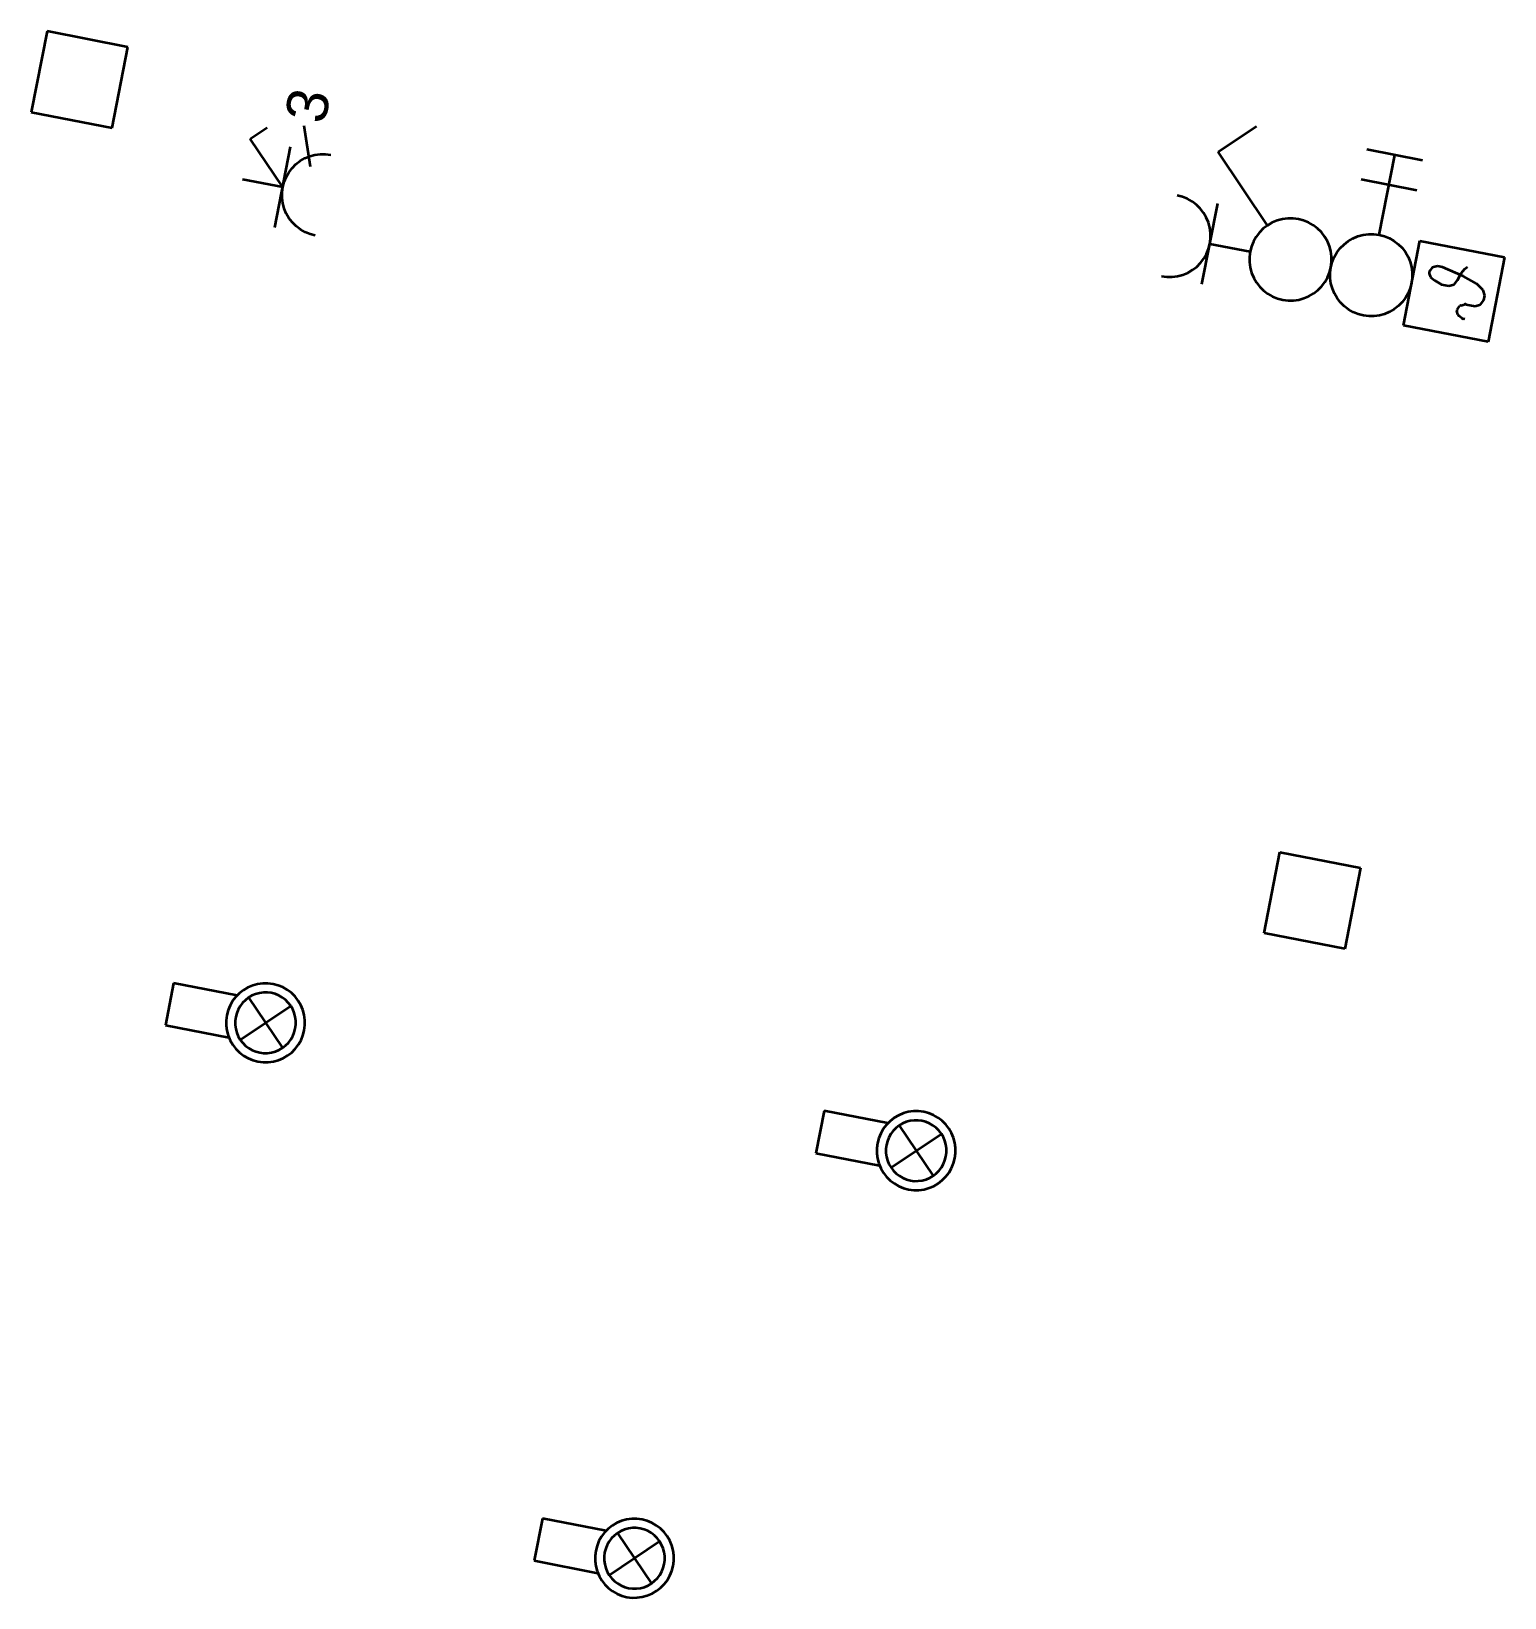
# Model space of a CAD drawing. Extents: x 800 to 1481, y 55 to 490.
# Drawn here: x 1300.24 to 1336.07, y 374.92 to 413.01 of the extents above; entities that cross this region are included whole.
import ezdxf

# ---------------------------------------------------------------- set-up
doc = ezdxf.new("R2010")
doc.units = 0
doc.layers.get('0').update_dxf_attribs({"lineweight": 18})
doc.layers.add('E_Licht', color=7, linetype='Continuous', lineweight=35, true_color=0x0080ff)
doc.layers.add('E_RTH', color=5, linetype='Continuous', lineweight=35, true_color=0x0000ff)
doc.styles.get("Standard").update_dxf_attribs({"font": 'arial.ttf'})

# ---------------------------------------------------------------- blocks, each defined once
blk = doc.blocks.new('Abzweigdose quadratisch (multi) UP-A0Q9B2XXAY', base_point=(1330.215, 390.701))
at = {"color": 0, "lineweight": -2}
for p, q in [((1330.215, 391.083), (1330.598, 393.046)), ((1330.598, 393.046), (1332.561, 392.664)), ((1332.561, 392.664), (1332.178, 390.701)), ((1332.178, 390.701), (1330.215, 391.083))]:
    blk.add_line(p, q, dxfattribs=at)
blk = doc.blocks.new('Temperaturmelder_ UP-A0Q9B2Y3AY', base_point=(1333.604, 405.456))
at = {"color": 0, "linetype": 'ByBlock', "lineweight": -2, "ltscale": 0.35}
for p, q in [((1333.604, 405.858), (1334.005, 407.919)), ((1334.005, 407.919), (1336.066, 407.518)), ((1334.247, 407.188), (1334.241, 407.18)), ((1334.305, 407.265), (1334.247, 407.188)), ((1334.435, 407.301), (1334.305, 407.265)), ((1334.553, 407.278), (1334.435, 407.301)), ((1335.06, 407.057), (1334.553, 407.278)), ((1335.012, 407.127), (1335.094, 407.233)), ((1335.094, 407.233), (1335.164, 407.281)), ((1336.066, 407.518), (1335.665, 405.456)), ((1334.232, 407.152), (1334.231, 407.142)), ((1334.231, 407.142), (1334.232, 407.132)), ((1334.233, 407.162), (1334.232, 407.152)), ((1334.232, 407.132), (1334.234, 407.122)), ((1334.237, 407.171), (1334.233, 407.162)), ((1334.234, 407.122), (1334.26, 407.029)), ((1334.241, 407.18), (1334.237, 407.171)), ((1334.26, 407.029), (1334.366, 406.947)), ((1334.366, 406.947), (1334.531, 406.854)), ((1334.531, 406.854), (1334.708, 406.82)), ((1334.708, 406.82), (1334.837, 406.856)), ((1334.837, 406.856), (1334.919, 406.962)), ((1334.919, 406.962), (1335.012, 407.127)), ((1335.39, 406.87), (1335.06, 407.057)), ((1335.544, 406.718), (1335.39, 406.87)), ((1335.475, 406.365), (1335.557, 406.471)), ((1335.58, 406.589), (1335.544, 406.718)), ((1335.557, 406.471), (1335.58, 406.589)), ((1334.905, 406.227), (1334.904, 406.22)), ((1334.904, 406.22), (1334.905, 406.212)), ((1334.906, 406.235), (1334.905, 406.227)), ((1334.905, 406.212), (1334.907, 406.205)), ((1334.909, 406.242), (1334.906, 406.235)), ((1334.93, 406.121), (1334.907, 406.205)), ((1334.912, 406.248), (1334.909, 406.242)), ((1334.916, 406.255), (1334.912, 406.248)), ((1334.916, 406.255), (1334.969, 406.324)), ((1334.93, 406.121), (1334.932, 406.114)), ((1334.932, 406.114), (1334.936, 406.108)), ((1334.936, 406.108), (1334.94, 406.102)), ((1334.94, 406.102), (1334.944, 406.096)), ((1334.944, 406.096), (1334.95, 406.092)), ((1335.027, 406.032), (1334.95, 406.092)), ((1334.974, 406.329), (1334.969, 406.324)), ((1334.98, 406.334), (1334.974, 406.329)), ((1334.986, 406.338), (1334.98, 406.334)), ((1334.992, 406.341), (1334.986, 406.338)), ((1334.999, 406.344), (1334.992, 406.341)), ((1334.999, 406.344), (1335.093, 406.37)), ((1335.102, 406.372), (1335.093, 406.37)), ((1335.11, 406.372), (1335.102, 406.372)), ((1335.119, 406.372), (1335.11, 406.372)), ((1335.127, 406.371), (1335.119, 406.372)), ((1335.127, 406.371), (1335.346, 406.329)), ((1335.346, 406.329), (1335.475, 406.365)), ((1335.665, 405.456), (1333.604, 405.858)), ((1335.027, 406.032), (1335.034, 406.027)), ((1335.034, 406.027), (1335.042, 406.023)), ((1335.042, 406.023), (1335.05, 406.02)), ((1335.05, 406.02), (1335.059, 406.018)), ((1335.1, 406.01), (1335.059, 406.018))]:
    blk.add_line(p, q, dxfattribs=at)
blk = doc.blocks.new('Storentaster_ UP-A0Q9B2Y5AY', base_point=(1331.825, 406.082))
at = {"color": 0, "lineweight": -2}
for p, q in [((1334.069, 409.869), (1332.715, 410.133)), ((1333.014, 408.062), (1333.392, 410.001)), ((1333.927, 409.142), (1332.573, 409.406)), ((1332.264, 407.909), (1332.377, 407.975)), ((1332.377, 407.975), (1332.498, 408.026)), ((1332.498, 408.026), (1332.624, 408.06)), ((1332.624, 408.06), (1332.753, 408.078)), ((1332.753, 408.078), (1332.884, 408.078)), ((1332.884, 408.078), (1333.014, 408.062)), ((1333.014, 408.062), (1333.141, 408.028)), ((1333.141, 408.028), (1333.262, 407.979)), ((1333.262, 407.979), (1333.375, 407.914)), ((1331.924, 407.519), (1331.989, 407.632)), ((1331.989, 407.632), (1332.068, 407.736)), ((1332.068, 407.736), (1332.16, 407.829)), ((1332.16, 407.829), (1332.264, 407.909)), ((1333.375, 407.914), (1333.479, 407.834)), ((1333.479, 407.834), (1333.572, 407.742)), ((1333.572, 407.742), (1333.652, 407.639)), ((1333.652, 407.639), (1333.718, 407.526)), ((1331.825, 407.141), (1331.841, 407.271)), ((1331.841, 407.271), (1331.875, 407.398)), ((1331.875, 407.398), (1331.924, 407.519)), ((1333.718, 407.526), (1333.768, 407.405)), ((1333.768, 407.405), (1333.803, 407.279)), ((1333.803, 407.279), (1333.82, 407.149)), ((1331.825, 407.011), (1331.825, 407.141)), ((1331.843, 406.881), (1331.825, 407.011)), ((1331.877, 406.755), (1331.843, 406.881)), ((1333.804, 406.889), (1333.771, 406.762)), ((1333.821, 407.018), (1333.804, 406.889)), ((1333.82, 407.149), (1333.821, 407.018)), ((1331.928, 406.634), (1331.877, 406.755)), ((1331.993, 406.521), (1331.928, 406.634)), ((1332.074, 406.418), (1331.993, 406.521)), ((1333.656, 406.528), (1333.577, 406.424)), ((1333.721, 406.641), (1333.656, 406.528)), ((1333.771, 406.762), (1333.721, 406.641)), ((1332.166, 406.326), (1332.074, 406.418)), ((1332.27, 406.246), (1332.166, 406.326)), ((1332.384, 406.181), (1332.27, 406.246)), ((1332.505, 406.132), (1332.384, 406.181)), ((1332.632, 406.098), (1332.505, 406.132)), ((1332.761, 406.082), (1332.632, 406.098)), ((1332.892, 406.082), (1332.761, 406.082)), ((1333.022, 406.1), (1332.892, 406.082)), ((1333.148, 406.134), (1333.022, 406.1)), ((1333.269, 406.185), (1333.148, 406.134)), ((1333.382, 406.251), (1333.269, 406.185)), ((1333.485, 406.331), (1333.382, 406.251)), ((1333.577, 406.424), (1333.485, 406.331))]:
    blk.add_line(p, q, dxfattribs=at)
blk = doc.blocks.new('Schalter_ Schema 0_ UP-A0Q9B2Y7AY', base_point=(1329.099, 406.464))
at = {"color": 0, "linetype": 'ByBlock', "lineweight": -2, "ltscale": 0.35}
for p, q in [((1329.099, 410.076), (1330.034, 410.706)), ((1330.301, 408.292), (1329.099, 410.076)), ((1330.414, 408.358), (1330.301, 408.292)), ((1330.535, 408.408), (1330.414, 408.358)), ((1330.661, 408.442), (1330.535, 408.408)), ((1330.79, 408.46), (1330.661, 408.442)), ((1330.921, 408.461), (1330.79, 408.46)), ((1331.051, 408.444), (1330.921, 408.461)), ((1331.177, 408.411), (1331.051, 408.444)), ((1331.298, 408.361), (1331.177, 408.411)), ((1331.412, 408.296), (1331.298, 408.361)), ((1330.026, 408.015), (1329.961, 407.901)), ((1330.105, 408.119), (1330.026, 408.015)), ((1330.197, 408.212), (1330.105, 408.119)), ((1330.301, 408.292), (1330.197, 408.212)), ((1331.516, 408.217), (1331.412, 408.296)), ((1331.609, 408.125), (1331.516, 408.217)), ((1331.689, 408.021), (1331.609, 408.125)), ((1331.755, 407.908), (1331.689, 408.021)), ((1329.878, 407.654), (1329.862, 407.524)), ((1329.912, 407.78), (1329.878, 407.654)), ((1329.961, 407.901), (1329.912, 407.78)), ((1331.805, 407.788), (1331.755, 407.908)), ((1331.84, 407.661), (1331.805, 407.788)), ((1331.857, 407.532), (1331.84, 407.661)), ((1329.862, 407.524), (1329.862, 407.393)), ((1329.862, 407.393), (1329.88, 407.264)), ((1329.88, 407.264), (1329.914, 407.137)), ((1331.808, 407.145), (1331.841, 407.271)), ((1331.841, 407.271), (1331.858, 407.401)), ((1331.858, 407.401), (1331.857, 407.532)), ((1329.914, 407.137), (1329.965, 407.017)), ((1329.965, 407.017), (1330.03, 406.904)), ((1330.03, 406.904), (1330.11, 406.8)), ((1331.614, 406.806), (1331.693, 406.91)), ((1331.693, 406.91), (1331.758, 407.024)), ((1331.758, 407.024), (1331.808, 407.145)), ((1330.11, 406.8), (1330.203, 406.708)), ((1330.203, 406.708), (1330.307, 406.629)), ((1330.307, 406.629), (1330.421, 406.564)), ((1330.421, 406.564), (1330.542, 406.514)), ((1330.542, 406.514), (1330.668, 406.481)), ((1330.668, 406.481), (1330.798, 406.464)), ((1330.798, 406.464), (1330.929, 406.465)), ((1330.929, 406.465), (1331.059, 406.482)), ((1331.059, 406.482), (1331.185, 406.517)), ((1331.185, 406.517), (1331.305, 406.567)), ((1331.305, 406.567), (1331.419, 406.633)), ((1331.419, 406.633), (1331.522, 406.713)), ((1331.522, 406.713), (1331.614, 406.806))]:
    blk.add_line(p, q, dxfattribs=at)
blk = doc.blocks.new('Steckdose T13_ UP-A0Q9B2Y9AY', base_point=(1327.724, 406.863))
at = {"color": 0, "linetype": 'ByBlock', "lineweight": -2, "ltscale": 0.35}
for p, q in [((1328.233, 408.984), (1328.106, 409.018)), ((1328.354, 408.935), (1328.233, 408.984)), ((1328.467, 408.87), (1328.354, 408.935)), ((1328.571, 408.791), (1328.467, 408.87)), ((1328.664, 408.699), (1328.571, 408.791)), ((1328.705, 406.863), (1329.088, 408.827)), ((1328.744, 408.595), (1328.664, 408.699)), ((1328.81, 408.482), (1328.744, 408.595)), ((1328.861, 408.361), (1328.81, 408.482)), ((1328.895, 408.235), (1328.861, 408.361)), ((1328.913, 408.106), (1328.895, 408.235)), ((1328.897, 407.845), (1328.913, 407.975)), ((1328.913, 407.975), (1328.913, 408.106)), ((1328.749, 407.484), (1328.814, 407.597)), ((1328.814, 407.597), (1328.863, 407.718)), ((1328.863, 407.718), (1328.897, 407.845)), ((1328.897, 407.845), (1329.878, 407.654)), ((1328.361, 407.141), (1328.474, 407.207)), ((1328.474, 407.207), (1328.577, 407.287)), ((1328.577, 407.287), (1328.669, 407.38)), ((1328.669, 407.38), (1328.749, 407.484)), ((1327.724, 407.055), (1327.854, 407.038)), ((1327.854, 407.038), (1327.984, 407.039)), ((1327.984, 407.039), (1328.114, 407.056)), ((1328.114, 407.056), (1328.24, 407.091)), ((1328.24, 407.091), (1328.361, 407.141))]:
    blk.add_line(p, q, dxfattribs=at)
blk = doc.blocks.new('Steckdose T13_ UP_ 3-fach_ geschaltet-A0Q9B2YBAY', base_point=(1305.371, 408.046))
at = {"color": 0, "linetype": 'ByBlock', "lineweight": -2, "ltscale": 0.35}
for p, q in [((1305.562, 410.392), (1305.978, 410.672)), ((1307.029, 409.716), (1306.878, 410.708)), ((1306.353, 409.219), (1305.562, 410.392)), ((1306.161, 408.238), (1306.544, 410.201)), ((1306.672, 409.777), (1306.775, 409.857)), ((1306.775, 409.857), (1306.888, 409.923)), ((1306.888, 409.923), (1307.009, 409.974)), ((1307.009, 409.974), (1307.135, 410.008)), ((1307.135, 410.008), (1307.265, 410.026)), ((1307.265, 410.026), (1307.396, 410.026)), ((1307.396, 410.026), (1307.525, 410.01)), ((1306.436, 409.467), (1306.501, 409.58)), ((1306.501, 409.58), (1306.58, 409.684)), ((1306.58, 409.684), (1306.672, 409.777)), ((1306.353, 409.219), (1305.371, 409.41)), ((1306.336, 409.089), (1306.353, 409.219)), ((1306.353, 409.219), (1306.386, 409.346)), ((1306.386, 409.346), (1306.436, 409.467)), ((1306.337, 408.959), (1306.336, 409.089)), ((1306.354, 408.829), (1306.337, 408.959)), ((1306.389, 408.703), (1306.354, 408.829)), ((1306.439, 408.582), (1306.389, 408.703)), ((1306.505, 408.469), (1306.439, 408.582)), ((1306.585, 408.366), (1306.505, 408.469)), ((1306.678, 408.274), (1306.585, 408.366)), ((1306.782, 408.194), (1306.678, 408.274)), ((1306.895, 408.129), (1306.782, 408.194)), ((1307.017, 408.08), (1306.895, 408.129)), ((1307.143, 408.046), (1307.017, 408.08))]:
    blk.add_line(p, q, dxfattribs=at)
at = {"color": 0, "linetype": 'ByBlock', "lineweight": -2, "ltscale": 0.35, "insert": (1306.392, 410.922), "char_height": 1, "attachment_point": 1, "rotation": 78.9744}
blk.add_mtext('{\\fArial;3}', dxfattribs=at)
blk = doc.blocks.new('Abzweigdose quadratisch (multi) UP-A0Q9B3K3AY', base_point=(1300.239, 410.664))
at = {"color": 0, "lineweight": -2}
for p, q in [((1300.622, 413.01), (1300.239, 411.047)), ((1302.585, 412.628), (1300.622, 413.01)), ((1302.202, 410.664), (1302.585, 412.628)), ((1300.239, 411.047), (1302.202, 410.664))]:
    blk.add_line(p, q, dxfattribs=at)
blk = doc.blocks.new('LED-Deckenleuchte mit Trafotunnel-A0Q9B3VVAY', base_point=(1319.32, 384.831))
at = {"color": 0, "linetype": 'ByBlock', "lineweight": -2, "ltscale": 0.35}
for p, q in [((1319.52, 386.758), (1319.32, 385.732)), ((1321.065, 386.456), (1319.52, 386.758)), ((1321.328, 386.649), (1321.22, 386.586)), ((1321.444, 386.698), (1321.328, 386.649)), ((1321.565, 386.731), (1321.444, 386.698)), ((1321.69, 386.748), (1321.565, 386.731)), ((1321.815, 386.748), (1321.69, 386.748)), ((1321.94, 386.732), (1321.815, 386.748)), ((1322.061, 386.7), (1321.94, 386.732)), ((1322.178, 386.652), (1322.061, 386.7)), ((1322.287, 386.59), (1322.178, 386.652)), ((1320.956, 386.32), (1320.893, 386.211)), ((1321.032, 386.42), (1320.956, 386.32)), ((1321.12, 386.509), (1321.032, 386.42)), ((1321.22, 386.586), (1321.12, 386.509)), ((1321.199, 386.274), (1321.141, 386.198)), ((1321.267, 386.343), (1321.199, 386.274)), ((1321.343, 386.402), (1321.267, 386.343)), ((1321.427, 386.451), (1321.343, 386.402)), ((1321.343, 386.402), (1322.169, 385.177)), ((1321.516, 386.488), (1321.427, 386.451)), ((1321.609, 386.513), (1321.516, 386.488)), ((1321.705, 386.526), (1321.609, 386.513)), ((1321.802, 386.527), (1321.705, 386.526)), ((1321.897, 386.515), (1321.802, 386.527)), ((1321.991, 386.49), (1321.897, 386.515)), ((1322.08, 386.453), (1321.991, 386.49)), ((1322.164, 386.405), (1322.08, 386.453)), ((1322.241, 386.347), (1322.164, 386.405)), ((1322.31, 386.279), (1322.241, 386.347)), ((1322.387, 386.514), (1322.287, 386.59)), ((1322.369, 386.202), (1322.31, 386.279)), ((1322.476, 386.426), (1322.387, 386.514)), ((1322.553, 386.326), (1322.476, 386.426)), ((1322.616, 386.218), (1322.553, 386.326)), ((1320.814, 385.973), (1320.798, 385.849)), ((1320.846, 386.095), (1320.814, 385.973)), ((1320.893, 386.211), (1320.846, 386.095)), ((1321.031, 385.931), (1321.019, 385.835)), ((1321.056, 386.024), (1321.031, 385.931)), ((1321.093, 386.114), (1321.056, 386.024)), ((1321.141, 386.198), (1321.093, 386.114)), ((1321.144, 385.377), (1322.369, 386.202)), ((1322.417, 386.119), (1322.369, 386.202)), ((1322.455, 386.03), (1322.417, 386.119)), ((1322.48, 385.936), (1322.455, 386.03)), ((1322.493, 385.841), (1322.48, 385.936)), ((1322.664, 386.102), (1322.616, 386.218)), ((1322.697, 385.981), (1322.664, 386.102)), ((1322.714, 385.856), (1322.697, 385.981)), ((1319.32, 385.732), (1320.865, 385.431)), ((1320.798, 385.849), (1320.798, 385.723)), ((1320.798, 385.723), (1320.815, 385.599)), ((1320.815, 385.599), (1320.848, 385.477)), ((1320.848, 385.477), (1320.897, 385.362)), ((1321.019, 385.835), (1321.019, 385.738)), ((1321.019, 385.738), (1321.032, 385.643)), ((1321.032, 385.643), (1321.058, 385.55)), ((1321.058, 385.55), (1321.095, 385.46)), ((1322.42, 385.466), (1322.456, 385.555)), ((1322.456, 385.555), (1322.481, 385.648)), ((1322.481, 385.648), (1322.493, 385.744)), ((1322.493, 385.744), (1322.493, 385.841)), ((1322.619, 385.368), (1322.667, 385.484)), ((1322.667, 385.484), (1322.699, 385.606)), ((1322.699, 385.606), (1322.715, 385.73)), ((1322.715, 385.73), (1322.714, 385.856)), ((1320.897, 385.362), (1320.96, 385.253)), ((1320.96, 385.253), (1321.037, 385.154)), ((1321.037, 385.154), (1321.126, 385.065)), ((1321.095, 385.46), (1321.144, 385.377)), ((1321.144, 385.377), (1321.203, 385.301)), ((1321.203, 385.301), (1321.271, 385.232)), ((1321.271, 385.232), (1321.348, 385.174)), ((1321.348, 385.174), (1321.432, 385.126)), ((1321.432, 385.126), (1321.521, 385.089)), ((1321.996, 385.091), (1322.085, 385.128)), ((1322.085, 385.128), (1322.169, 385.177)), ((1322.169, 385.177), (1322.245, 385.236)), ((1322.245, 385.236), (1322.313, 385.305)), ((1322.313, 385.305), (1322.372, 385.382)), ((1322.372, 385.382), (1322.42, 385.466)), ((1322.392, 385.07), (1322.481, 385.159)), ((1322.481, 385.159), (1322.557, 385.259)), ((1322.557, 385.259), (1322.619, 385.368)), ((1321.126, 385.065), (1321.226, 384.989)), ((1321.226, 384.989), (1321.335, 384.927)), ((1321.335, 384.927), (1321.451, 384.879)), ((1321.451, 384.879), (1321.572, 384.847)), ((1321.521, 385.089), (1321.615, 385.065)), ((1321.572, 384.847), (1321.697, 384.831)), ((1321.615, 385.065), (1321.711, 385.052)), ((1321.697, 384.831), (1321.823, 384.832)), ((1321.711, 385.052), (1321.807, 385.053)), ((1321.807, 385.053), (1321.903, 385.066)), ((1321.823, 384.832), (1321.947, 384.849)), ((1321.903, 385.066), (1321.996, 385.091)), ((1321.947, 384.849), (1322.068, 384.882)), ((1322.068, 384.882), (1322.184, 384.93)), ((1322.184, 384.93), (1322.293, 384.993)), ((1322.293, 384.993), (1322.392, 385.07))]:
    blk.add_line(p, q, dxfattribs=at)
blk = doc.blocks.new('LED-Deckenleuchte mit Trafotunnel-A0Q9B3VXAY', base_point=(1303.498, 387.941))
at = {"color": 0, "linetype": 'ByBlock', "lineweight": -2, "ltscale": 0.35}
for p, q in [((1303.698, 389.867), (1303.498, 388.842)), ((1305.243, 389.566), (1303.698, 389.867)), ((1305.397, 389.696), (1305.298, 389.619)), ((1305.506, 389.759), (1305.397, 389.696)), ((1305.622, 389.807), (1305.506, 389.759)), ((1305.743, 389.84), (1305.622, 389.807)), ((1305.867, 389.857), (1305.743, 389.84)), ((1305.993, 389.858), (1305.867, 389.857)), ((1306.118, 389.842), (1305.993, 389.858)), ((1306.239, 389.81), (1306.118, 389.842)), ((1306.355, 389.762), (1306.239, 389.81)), ((1306.464, 389.7), (1306.355, 389.762)), ((1306.564, 389.624), (1306.464, 389.7)), ((1305.071, 389.321), (1305.023, 389.204)), ((1305.133, 389.43), (1305.071, 389.321)), ((1305.209, 389.53), (1305.133, 389.43)), ((1305.298, 389.619), (1305.209, 389.53)), ((1305.318, 389.307), (1305.27, 389.223)), ((1305.377, 389.384), (1305.318, 389.307)), ((1305.321, 388.487), (1306.546, 389.312)), ((1305.445, 389.453), (1305.377, 389.384)), ((1305.521, 389.512), (1305.445, 389.453)), ((1305.605, 389.56), (1305.521, 389.512)), ((1305.521, 389.512), (1306.346, 388.287)), ((1305.694, 389.598), (1305.605, 389.56)), ((1305.787, 389.623), (1305.694, 389.598)), ((1305.883, 389.636), (1305.787, 389.623)), ((1305.979, 389.636), (1305.883, 389.636)), ((1306.075, 389.624), (1305.979, 389.636)), ((1306.169, 389.6), (1306.075, 389.624)), ((1306.258, 389.563), (1306.169, 389.6)), ((1306.342, 389.515), (1306.258, 389.563)), ((1306.419, 389.456), (1306.342, 389.515)), ((1306.487, 389.388), (1306.419, 389.456)), ((1306.546, 389.312), (1306.487, 389.388)), ((1306.595, 389.228), (1306.546, 389.312)), ((1306.653, 389.535), (1306.564, 389.624)), ((1306.73, 389.436), (1306.653, 389.535)), ((1306.793, 389.327), (1306.73, 389.436)), ((1306.842, 389.211), (1306.793, 389.327)), ((1304.991, 389.083), (1304.975, 388.958)), ((1304.975, 388.958), (1304.976, 388.833)), ((1305.023, 389.204), (1304.991, 389.083)), ((1305.209, 389.041), (1305.197, 388.945)), ((1305.197, 388.945), (1305.197, 388.848)), ((1305.234, 389.134), (1305.209, 389.041)), ((1305.27, 389.223), (1305.234, 389.134)), ((1306.632, 389.139), (1306.595, 389.228)), ((1306.658, 389.046), (1306.632, 389.139)), ((1306.671, 388.95), (1306.658, 389.046)), ((1306.671, 388.854), (1306.671, 388.95)), ((1306.875, 389.09), (1306.842, 389.211)), ((1306.892, 388.966), (1306.875, 389.09)), ((1306.892, 388.84), (1306.892, 388.966)), ((1303.498, 388.842), (1305.043, 388.541)), ((1304.976, 388.833), (1304.993, 388.708)), ((1304.993, 388.708), (1305.026, 388.587)), ((1305.026, 388.587), (1305.074, 388.471)), ((1305.197, 388.848), (1305.21, 388.752)), ((1305.21, 388.752), (1305.235, 388.659)), ((1305.235, 388.659), (1305.273, 388.57)), ((1305.273, 388.57), (1305.321, 388.487)), ((1306.549, 388.491), (1306.597, 388.575)), ((1306.597, 388.575), (1306.634, 388.665)), ((1306.634, 388.665), (1306.659, 388.758)), ((1306.659, 388.758), (1306.671, 388.854)), ((1306.797, 388.478), (1306.844, 388.594)), ((1306.844, 388.594), (1306.876, 388.716)), ((1306.876, 388.716), (1306.892, 388.84)), ((1305.074, 388.471), (1305.137, 388.363)), ((1305.137, 388.363), (1305.214, 388.263)), ((1305.214, 388.263), (1305.303, 388.175)), ((1305.303, 388.175), (1305.403, 388.099)), ((1305.321, 388.487), (1305.38, 388.41)), ((1305.38, 388.41), (1305.449, 388.342)), ((1305.449, 388.342), (1305.526, 388.284)), ((1305.526, 388.284), (1305.61, 388.236)), ((1305.61, 388.236), (1305.699, 388.199)), ((1305.699, 388.199), (1305.793, 388.174)), ((1305.793, 388.174), (1305.888, 388.162)), ((1305.888, 388.162), (1305.985, 388.162)), ((1305.985, 388.162), (1306.081, 388.175)), ((1306.081, 388.175), (1306.174, 388.201)), ((1306.174, 388.201), (1306.263, 388.238)), ((1306.263, 388.238), (1306.346, 388.287)), ((1306.346, 388.287), (1306.423, 388.346)), ((1306.423, 388.346), (1306.491, 388.414)), ((1306.47, 388.103), (1306.57, 388.18)), ((1306.491, 388.414), (1306.549, 388.491)), ((1306.57, 388.18), (1306.658, 388.269)), ((1306.658, 388.269), (1306.734, 388.369)), ((1306.734, 388.369), (1306.797, 388.478)), ((1305.403, 388.099), (1305.512, 388.036)), ((1305.512, 388.036), (1305.629, 387.989)), ((1305.629, 387.989), (1305.75, 387.957)), ((1305.75, 387.957), (1305.875, 387.941)), ((1305.875, 387.941), (1306, 387.941)), ((1306, 387.941), (1306.125, 387.958)), ((1306.125, 387.958), (1306.246, 387.991)), ((1306.246, 387.991), (1306.362, 388.04)), ((1306.362, 388.04), (1306.47, 388.103))]:
    blk.add_line(p, q, dxfattribs=at)
blk = doc.blocks.new('LED-Deckenleuchte mit Trafotunnel-A0Q9B3VZAY', base_point=(1312.47, 374.919))
at = {"color": 0, "linetype": 'ByBlock', "lineweight": -2, "ltscale": 0.35}
for p, q in [((1312.67, 376.846), (1312.47, 375.821)), ((1314.215, 376.545), (1312.67, 376.846)), ((1314.478, 376.737), (1314.369, 376.674)), ((1314.594, 376.786), (1314.478, 376.737)), ((1314.715, 376.819), (1314.594, 376.786)), ((1314.839, 376.836), (1314.715, 376.819)), ((1314.965, 376.836), (1314.839, 376.836)), ((1315.089, 376.82), (1314.965, 376.836)), ((1315.211, 376.788), (1315.089, 376.82)), ((1315.327, 376.741), (1315.211, 376.788)), ((1315.436, 376.678), (1315.327, 376.741)), ((1314.105, 376.408), (1314.043, 376.299)), ((1314.181, 376.508), (1314.105, 376.408)), ((1314.27, 376.597), (1314.181, 376.508)), ((1314.369, 376.674), (1314.27, 376.597)), ((1314.349, 376.363), (1314.29, 376.286)), ((1314.417, 376.431), (1314.349, 376.363)), ((1314.493, 376.49), (1314.417, 376.431)), ((1314.577, 376.539), (1314.493, 376.49)), ((1314.493, 376.49), (1315.318, 375.265)), ((1314.666, 376.576), (1314.577, 376.539)), ((1314.759, 376.602), (1314.666, 376.576)), ((1314.855, 376.615), (1314.759, 376.602)), ((1314.951, 376.615), (1314.855, 376.615)), ((1315.047, 376.603), (1314.951, 376.615)), ((1315.14, 376.578), (1315.047, 376.603)), ((1315.23, 376.542), (1315.14, 376.578)), ((1315.314, 376.494), (1315.23, 376.542)), ((1315.391, 376.435), (1315.314, 376.494)), ((1315.459, 376.367), (1315.391, 376.435)), ((1315.536, 376.602), (1315.436, 376.678)), ((1315.518, 376.291), (1315.459, 376.367)), ((1315.625, 376.514), (1315.536, 376.602)), ((1315.702, 376.414), (1315.625, 376.514)), ((1315.765, 376.306), (1315.702, 376.414)), ((1313.963, 376.062), (1313.947, 375.937)), ((1313.995, 376.183), (1313.963, 376.062)), ((1314.043, 376.299), (1313.995, 376.183)), ((1314.181, 376.019), (1314.169, 375.923)), ((1314.206, 376.113), (1314.181, 376.019)), ((1314.242, 376.202), (1314.206, 376.113)), ((1314.29, 376.286), (1314.242, 376.202)), ((1314.293, 375.465), (1315.518, 376.291)), ((1315.567, 376.207), (1315.518, 376.291)), ((1315.604, 376.118), (1315.567, 376.207)), ((1315.63, 376.025), (1315.604, 376.118)), ((1315.643, 375.929), (1315.63, 376.025)), ((1315.814, 376.19), (1315.765, 376.306)), ((1315.847, 376.069), (1315.814, 376.19)), ((1315.864, 375.944), (1315.847, 376.069)), ((1312.47, 375.821), (1314.015, 375.519)), ((1313.947, 375.937), (1313.948, 375.811)), ((1313.948, 375.811), (1313.965, 375.687)), ((1313.965, 375.687), (1313.998, 375.566)), ((1314.169, 375.923), (1314.169, 375.827)), ((1314.169, 375.827), (1314.182, 375.731)), ((1314.182, 375.731), (1314.207, 375.638)), ((1314.207, 375.638), (1314.245, 375.549)), ((1315.569, 375.554), (1315.606, 375.643)), ((1315.606, 375.643), (1315.631, 375.737)), ((1315.631, 375.737), (1315.643, 375.832)), ((1315.643, 375.832), (1315.643, 375.929)), ((1315.816, 375.573), (1315.848, 375.694)), ((1315.848, 375.694), (1315.864, 375.819)), ((1315.864, 375.819), (1315.864, 375.944)), ((1313.998, 375.566), (1314.046, 375.45)), ((1314.046, 375.45), (1314.109, 375.341)), ((1314.109, 375.341), (1314.186, 375.242)), ((1314.186, 375.242), (1314.275, 375.154)), ((1314.245, 375.549), (1314.293, 375.465)), ((1314.293, 375.465), (1314.352, 375.389)), ((1314.352, 375.389), (1314.421, 375.321)), ((1314.421, 375.321), (1314.498, 375.262)), ((1314.498, 375.262), (1314.582, 375.214)), ((1314.582, 375.214), (1314.671, 375.178)), ((1315.146, 375.179), (1315.235, 375.217)), ((1315.235, 375.217), (1315.318, 375.265)), ((1315.318, 375.265), (1315.395, 375.325)), ((1315.395, 375.325), (1315.463, 375.393)), ((1315.463, 375.393), (1315.521, 375.47)), ((1315.521, 375.47), (1315.569, 375.554)), ((1315.542, 375.158), (1315.63, 375.248)), ((1315.63, 375.248), (1315.706, 375.347)), ((1315.706, 375.347), (1315.769, 375.457)), ((1315.769, 375.457), (1315.816, 375.573)), ((1314.275, 375.154), (1314.375, 375.077)), ((1314.375, 375.077), (1314.484, 375.015)), ((1314.484, 375.015), (1314.601, 374.967)), ((1314.601, 374.967), (1314.722, 374.935)), ((1314.671, 375.178), (1314.764, 375.153)), ((1314.722, 374.935), (1314.847, 374.919)), ((1314.764, 375.153), (1314.86, 375.141)), ((1314.847, 374.919), (1314.972, 374.92)), ((1314.86, 375.141), (1314.957, 375.141)), ((1314.957, 375.141), (1315.053, 375.154)), ((1314.972, 374.92), (1315.097, 374.937)), ((1315.053, 375.154), (1315.146, 375.179)), ((1315.097, 374.937), (1315.218, 374.97)), ((1315.218, 374.97), (1315.334, 375.018)), ((1315.334, 375.018), (1315.442, 375.082)), ((1315.442, 375.082), (1315.542, 375.158))]:
    blk.add_line(p, q, dxfattribs=at)

msp = doc.modelspace()

# ---------------------------------------------------------------- block references
at = {"layer": 'E_Licht', "linetype": 'Continuous', "ltscale": 0.35}
for name, p in [('Abzweigdose quadratisch (multi) UP-A0Q9B3K3AY', (1300.239, 410.664)), ('Storentaster_ UP-A0Q9B2Y5AY', (1331.825, 406.082)), ('Abzweigdose quadratisch (multi) UP-A0Q9B2XXAY', (1330.215, 390.701))]:
    msp.add_blockref(name, p, dxfattribs=at)
at = {"layer": 'E_Licht', "ltscale": 0.35}
for name, p in [('Steckdose T13_ UP_ 3-fach_ geschaltet-A0Q9B2YBAY', (1305.371, 408.046)), ('Schalter_ Schema 0_ UP-A0Q9B2Y7AY', (1329.099, 406.464)), ('Steckdose T13_ UP-A0Q9B2Y9AY', (1327.724, 406.863)), ('LED-Deckenleuchte mit Trafotunnel-A0Q9B3VXAY', (1303.498, 387.941)), ('LED-Deckenleuchte mit Trafotunnel-A0Q9B3VVAY', (1319.32, 384.831)), ('LED-Deckenleuchte mit Trafotunnel-A0Q9B3VZAY', (1312.47, 374.919))]:
    msp.add_blockref(name, p, dxfattribs=at)
at = {"layer": 'E_RTH', "ltscale": 0.35}
msp.add_blockref('Temperaturmelder_ UP-A0Q9B2Y3AY', (1333.604, 405.456), dxfattribs=at)

doc.saveas('drawing.dxf')
